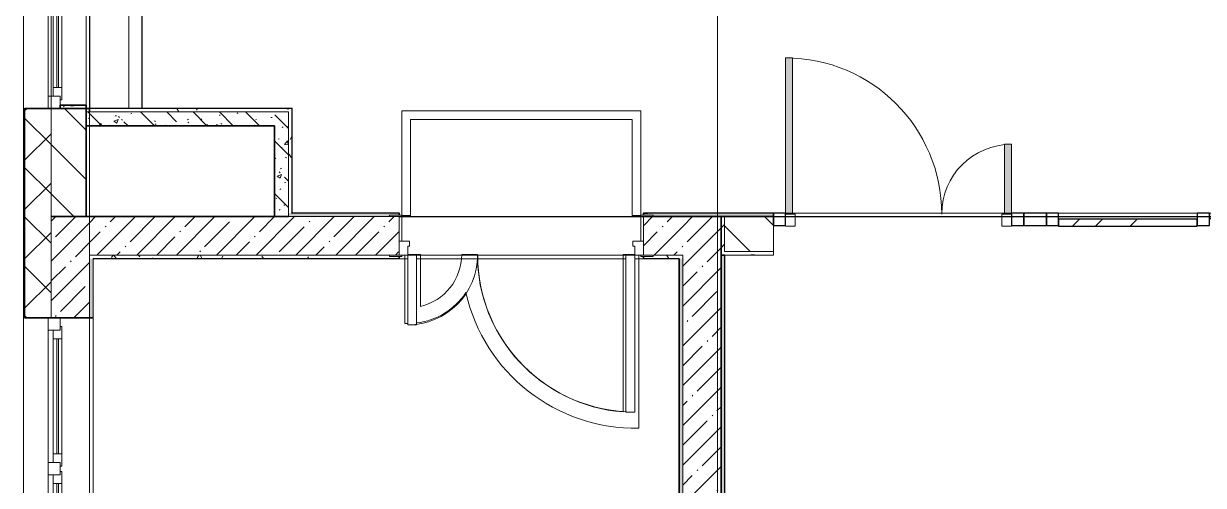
# Model space of a CAD drawing. Header units: millimetres. Extents: x 3914 to 443608, y -156176 to 78197.
# Drawn here: x 315152 to 321915, y -139617 to -136970 of the extents above; entities that cross this region are included whole.
import ezdxf

# ---------------------------------------------------------------- set-up
doc = ezdxf.new("R2010")
doc.units = ezdxf.units.MM
for name, color, linetype, lineweight in [('A-DETL-GENF', 7, 'Continuous', 9), ('A-DOOR-1', 7, 'Continuous', 5), ('A-FLOR', 7, 'Continuous', 9), ('A-FLOR-PATT-1', 7, 'Continuous', 5), ('A-GLAZ', 7, 'Continuous', 9), ('A-GLAZ-1', 7, 'Continuous', 5), ('A-GLAZ-CURT', 7, 'Continuous', 9), ('A-GLAZ-CURT-1', 7, 'Continuous', 5), ('A-GLAZ-CURT-2', 7, 'Continuous', 25), ('A-GLAZ-CWMG', 7, 'Continuous', 9), ('A-GLAZ-CWMG-1', 7, 'Continuous', 25), ('A-WALL', 7, 'Continuous', 5), ('A-WALL-1', 7, 'Continuous', 35), ('I-WALL', 7, 'Continuous', 5), ('Оси', 7, 'Continuous', 9)]:
    doc.layers.add(name, color=color, linetype=linetype, lineweight=lineweight)
doc.layers.add('A-DOOR-FRAM-1', color=7, linetype='Continuous', lineweight=5, true_color=0xc0c0c0)
doc.layers.add('A-WALL-FNSH-1', color=9, linetype='Continuous', lineweight=5, true_color=0x808080)
pattern_1 = [(135, (315419.7, -145976.68), (-141.4214, -141.4214), [])]
pattern_2 = [(45, (315419.7, -145976.68), (-114.0493, 114.0493), []), (45, (315533.75, -145976.68), (-114.0493, 114.0493), [201.612, -40.322, 6.706, -33.617])]
pattern_3 = [(135, (315419.7, -145976.68), (-150.8683, -150.8683), [213.36, -35.56, 7.112, -35.56]), (135, (315419.7, -145825.9), (-150.8683, -150.8683), []), (50, (315419.7, -145976.68), (255.0577, -22.3145), [26.67, -293.37]), (355, (315419.7, -145976.68), (-49.3404, 267.479), [21.336, -234.696]), (100.451, (315440.96, -145978.54), (205.7195, 245.1636), [22.666, -249.326]), (46.184, (315419.7, -145905.56), (379.511, -58.86), [40.005, -440.055]), (96.636, (315451.33, -145910.46), (332.363, 346.399), [33.999, -373.989]), (351.184, (315419.7, -145905.56), (332.367, 346.395), [32.004, -352.044]), (21, (315455.26, -145923.34), (212.26, -143.171), [26.67, -293.37]), (326, (315455.26, -145923.34), (86.522, 257.863), [21.336, -234.696]), (71.451, (315472.95, -145935.27), (298.784, 114.69), [22.666, -249.326]), (37.5, (315419.7, -145976.68), (4.3238, 118.3775), [6.706, -225.146, 6.706, -231.546, -235.585]), (37.5, (315419.7, -145976.68), (4.3238, 118.3775), [-470.103, 6.706, -228.879]), (7.5, (315419.7, -145976.68), (93.5476, 140.2533), [6.706, -129.134, 6.706, -219.812, -89.789]), (7.5, (315419.7, -145976.68), (93.5476, 140.2533), [-362.356, 6.706, -83.083]), (327.5, (315340.4, -145976.68), (189.8273, -8.0202), [6.706, -82.194, 6.706, -270.662, -368.046]), (327.5, (315340.4, -145976.68), (189.8273, -8.0202), [-366.268, 6.706, -361.34]), (317.5, (315304.84, -145976.68), (207.381, 35.5976), [6.706, -108.864, 6.706, -177.495, -261.366]), (317.5, (315304.84, -145976.68), (207.381, 35.5976), [-299.771, 6.706, -254.66])]
pattern_4 = [(0, (315419.7, -145976.68), (243.84, 60.96), [20.117, -162.763, 20.117, -162.763, -975.36]), (0, (315419.7, -145976.68), (243.84, 60.96), [-365.76, 20.117, -345.643, 20.117, -162.763, -426.72]), (0, (315419.7, -145976.68), (243.84, 60.96), [-914.4, 20.117, -101.803, 20.117, -284.683]), (120, (315511.14, -145946.2), (-174.71291, 180.69163), [20.117, -162.763, 20.117, -162.763, -975.36]), (120, (315511.14, -145946.2), (-174.71291, 180.69163), [-365.76, 20.117, -345.643, 20.117, -162.763, -426.72]), (120, (315511.14, -145946.2), (-174.71291, 180.69163), [-914.4, 20.117, -101.803, 20.117, -284.683]), (240, (315541.62, -145824.28), (-69.12709, -241.65163), [20.117, -162.763, 20.117, -162.763, -975.36]), (240, (315541.62, -145824.28), (-69.12709, -241.65163), [-365.76, 20.117, -345.643, 20.117, -162.763, -426.72]), (240, (315541.62, -145824.28), (-69.12709, -241.65163), [-914.4, 20.117, -101.803, 20.117, -284.683])]

# ---------------------------------------------------------------- blocks, each defined once
blk = doc.blocks.new('120_Окно_СКБ_2Ст - 120_Окно_СКБ_2Ст 2100х2400 _мал створка справа_-V545-Объем проектирования 3 этажа')
at = {"layer": 'A-GLAZ'}
for p, q in [((-1050, -127), (-1050, -57)), ((-1050, -57), (-980, -57)), ((-980, -57), (-980, -127)), ((150, -127), (150, -57)), ((150, -57), (220, -57)), ((220, -57), (220, -127)), ((980, -127), (980, -57)), ((980, -57), (1050, -57)), ((1050, -57), (1050, -127)), ((-980, -127), (-1050, -127)), ((-980, -127), (-1000, -127)), ((-1000, -127), (-1000, -137)), ((150, -87), (-980, -87)), ((-980, -87), (-980, -127)), ((-930, -137), (-930, -87)), ((100, -137), (100, -87)), ((150, -127), (150, -87)), ((220, -127), (150, -127)), ((170, -127), (150, -127)), ((170, -137), (170, -127)), ((220, -127), (200, -127)), ((200, -127), (200, -137)), ((980, -87), (220, -87)), ((220, -87), (220, -127)), ((270, -137), (270, -87)), ((930, -137), (930, -87)), ((980, -127), (980, -87)), ((1050, -127), (980, -127)), ((1000, -127), (980, -127)), ((1000, -137), (1000, -127)), ((-1000, -137), (170, -137)), ((170, -137), (-1000, -137)), ((200, -137), (1000, -137)), ((1000, -137), (200, -137))]:
    blk.add_line(p, q, dxfattribs=at)
at = {"layer": 'A-GLAZ-1'}
for p, q in [((1050, -57), (-1050, -57)), ((-1050, -127), (-1000, -127)), ((-930, -107), (100, -107)), ((100, -117), (-930, -117)), ((170, -127), (200, -127)), ((270, -107), (930, -107)), ((930, -117), (270, -117)), ((1000, -127), (1050, -127))]:
    blk.add_line(p, q, dxfattribs=at)
blk = doc.blocks.new('120_Окно_СКБ_2Ст - 120_Окно_СКБ_2Ст 2300х2500 _мал створка справа_-22272277-Объем проектирования 3 этажа')
at = {"layer": 'A-GLAZ'}
for p, q in [((-1150, -127), (-1150, -57)), ((-1150, -57), (-1080, -57)), ((-1080, -57), (-1080, -127)), ((250, -127), (250, -57)), ((250, -57), (320, -57)), ((320, -57), (320, -127)), ((1080, -127), (1080, -57)), ((1080, -57), (1150, -57)), ((1150, -57), (1150, -127)), ((-1080, -127), (-1150, -127)), ((-1080, -127), (-1100, -127)), ((-1100, -127), (-1100, -137)), ((250, -87), (-1080, -87)), ((-1080, -87), (-1080, -127)), ((-1030, -137), (-1030, -87)), ((200, -137), (200, -87)), ((250, -127), (250, -87)), ((320, -127), (250, -127)), ((270, -127), (250, -127)), ((270, -137), (270, -127)), ((320, -127), (300, -127)), ((300, -127), (300, -137)), ((1080, -87), (320, -87)), ((320, -87), (320, -127)), ((370, -137), (370, -87)), ((1030, -137), (1030, -87)), ((1080, -127), (1080, -87)), ((1150, -127), (1080, -127)), ((1100, -127), (1080, -127)), ((1100, -137), (1100, -127)), ((-1100, -137), (270, -137)), ((270, -137), (-1100, -137)), ((300, -137), (1100, -137)), ((1100, -137), (300, -137))]:
    blk.add_line(p, q, dxfattribs=at)
at = {"layer": 'A-GLAZ-1'}
for p, q in [((1150, -57), (-1150, -57)), ((-1130, -127), (-1100, -127)), ((-1030, -107), (200, -107)), ((200, -117), (-1030, -117)), ((270, -127), (300, -127)), ((370, -107), (1030, -107)), ((1030, -117), (370, -117)), ((1100, -127), (1130, -127))]:
    blk.add_line(p, q, dxfattribs=at)
blk = doc.blocks.new('Прямоугольный импост - 50 x 70 мм-V701-Объем проектирования 3 этажа')
at = {"layer": 'A-GLAZ-CWMG-1'}
for p, q in [((-70, 35), (0, 35)), ((-70, -35), (-70, 35)), ((0, 35), (0, -35)), ((0, -35), (-70, -35))]:
    blk.add_line(p, q, dxfattribs=at)
blk = doc.blocks.new('Системная панель - Стемалит - 40мм-32257327-Объем проектирования 3 этажа')
at = {"layer": 'A-GLAZ-CURT-2'}
for p, q in [((65, 35), (-65, 35)), ((-65, 35), (-65, -35)), ((65, -35), (65, 35)), ((-65, -35), (65, -35))]:
    blk.add_line(p, q, dxfattribs=at)
blk = doc.blocks.new('Прямоугольный импост - 50 x 70 мм-31687886-Объем проектирования 3 этажа')
at = {"layer": 'A-GLAZ-CWMG-1'}
for p, q in [((-35, 35), (35, 35)), ((-35, -35), (-35, 35)), ((35, 35), (35, -35)), ((35, -35), (-35, -35))]:
    blk.add_line(p, q, dxfattribs=at)
blk = doc.blocks.new('Прямоугольный импост - 50 x 70 мм-31701779-Объем проектирования 3 этажа')
at = {"layer": 'A-GLAZ-CWMG-1'}
for p, q in [((0, 35), (-70, 35)), ((-70, 35), (-70, -35)), ((0, -35), (0, 35)), ((-70, -35), (0, -35))]:
    blk.add_line(p, q, dxfattribs=at)
blk = doc.blocks.new('Системная панель - Стекло - 40мм-V702-Объем проектирования 3 этажа')
at = {"layer": 'A-GLAZ-CURT-1'}
h = blk.add_hatch(dxfattribs=at)
h.set_pattern_fill('FP_216', color=256, style=0, pattern_type=2)
h.set_pattern_definition([(45, (-6262.5, -7685), (-565.685, 565.685), [400, -1200]), (45, (-6662.5, -7885), (-565.685, 565.685), [1200, -400]), (45, (-5862.5, -8085), (-565.685, 565.685), [400, -1200])])
h.paths.add_polyline_path([(397.5, -40), (397.5, 0), (-397.5, 0), (-397.5, -40), (94.5, -40)])
at = {"layer": 'A-GLAZ-CURT-2'}
for p, q in [((397.5, 0), (-397.5, 0)), ((-397.5, 0), (-397.5, -40)), ((397.5, -40), (397.5, 0)), ((-397.5, -40), (397.5, -40))]:
    blk.add_line(p, q, dxfattribs=at)
blk = doc.blocks.new('Прямоугольный импост - 50 x 70 мм-31702100-Объем проектирования 3 этажа')
at = {"layer": 'A-GLAZ-CWMG-1'}
for p, q in [((-35, 35), (35, 35)), ((-35, -35), (-35, 35)), ((35, 35), (35, -35)), ((35, -35), (-35, -35))]:
    blk.add_line(p, q, dxfattribs=at)
blk = doc.blocks.new('Прямоугольный импост - 50 x 70 мм-31720914-Объем проектирования 3 этажа')
at = {"layer": 'A-GLAZ-CWMG'}
blk.add_line((32940, 7920), (32145, 7920), dxfattribs=at)
blk = doc.blocks.new('Зашивка приборов отопления36 - Зашивка приборов отопления-33324807-Объем проектирования 3 этажа')
at = {"layer": 'A-WALL'}
for p, q in [((36488.8, 26793.4), (34188.8, 26793.4)), ((34188.8, 26567.4), (36548.8, 26567.4)), ((36545.1, 26567.4), (34188.8, 26567.4)), ((36545.1, 26492.4), (36545.1, 26567.4)), ((34188.8, 26492.4), (36545.1, 26492.4))]:
    blk.add_line(p, q, dxfattribs=at)

msp = doc.modelspace()

# ---------------------------------------------------------------- hatches: boundary and pattern name
at = {"layer": 'A-FLOR-PATT-1'}
h = msp.add_hatch(color=256, dxfattribs=at)
h.paths.add_polyline_path([(338140.7, -138056.7), (338140.7, -137162.7), (338100.7, -137162.7), (338100.7, -138056.7)])
h.paths.add_polyline_path([(347254.7, -138056.7), (347294.7, -138056.7), (347294.7, -137661.7), (347254.7, -137661.7), (347254.7, -137708.8)])
h.paths.add_polyline_path([(329059, -138056.7), (329099, -138056.4), (329099, -137162.7), (329059, -137162.7), (329059, -138056.5)])
h.paths.add_polyline_path([(346039.7, -138056.7), (346039.7, -137166.7), (345999.7, -137166.7), (345999.7, -138056.7)])
h.paths.add_polyline_path([(320774.7, -138056.7), (320814.7, -138056.7), (320814.7, -137661.7), (320774.7, -137661.7), (320774.7, -137701.5)])
h.paths.add_polyline_path([(319559.7, -138056.7), (319559.7, -137166.7), (319519.7, -137166.7), (319519.7, -138056.7)])
h.paths.add_polyline_path([(353917.8, -137946.7), (353935.7, -137946.7), (353935.7, -137901.7), (352943.2, -137901.7), (352943.2, -137946.7), (353687.5, -137946.7)])
h.paths.add_polyline_path([(353666.1, -135956.7), (353935.7, -135956.7), (353935.7, -135911.7), (352943.2, -135911.7), (352943.2, -135956.7), (353521.2, -135956.7)])
h = msp.add_hatch(color=256, dxfattribs=at)
h.paths.add_polyline_path([(320774.7, -138061.7), (320814.7, -138061.7), (320814.7, -138056.7), (320774.7, -138056.7)])
h.paths.add_polyline_path([(319559.7, -138061.7), (319559.7, -138056.7), (319519.7, -138056.7), (319519.7, -138061.7)])
at = {"layer": 'A-WALL'}
h = msp.add_hatch(dxfattribs=at)
h.set_pattern_fill('FP_24', color=256, style=0, pattern_type=2)
h.set_pattern_definition([(45, (315419.7, -145976.68), (-141.4214, 141.4214), []), (135, (315419.7, -145976.68), (-141.4214, -141.4214), [])])
h.paths.add_polyline_path([(315159.7, -146076.7), (315309.7, -146076.7), (315309.7, -140756.7), (315159.7, -140756.7), (315159.7, -145856.7)])
h.paths.add_polyline_path([(315291.7, -138656.7), (315309.7, -138656.7), (315309.7, -137456.7), (315159.7, -137456.7), (315159.7, -138656.7)])
h.paths.add_polyline_path([(315291.7, -135156.7), (315309.7, -135156.7), (315309.7, -133756.7), (315159.7, -133756.7), (315159.7, -135156.7)])
h.paths.add_polyline_path([(315159.7, -132856.7), (315309.7, -132856.7), (315309.7, -130903.7), (315159.7, -130903.7), (315159.7, -132013.4)])
at = {"layer": 'I-WALL'}
h = msp.add_hatch(dxfattribs=at)
h.set_pattern_fill('FP_23', color=256, style=0, pattern_type=2)
h.set_pattern_definition(pattern_1)
h.paths.add_polyline_path([(315509.7, -138076.7), (315509.7, -137456.7), (315309.7, -137456.7), (315309.7, -138076.7)])
h.paths.add_polyline_path([(315509.7, -135156.7), (315509.7, -135076.7), (315309.7, -135076.7), (315309.7, -135156.7), (315493.2, -135156.7)])
h.paths.add_polyline_path([(315309.7, -134576.7), (315509.7, -134576.7), (315509.7, -133756.7), (315309.7, -133756.7), (315309.7, -134119.9)])
h.paths.add_polyline_path([(315509.7, -132856.7), (315509.7, -131296.7), (315309.7, -131296.7), (315309.7, -132856.7), (315415, -132856.7)])
h = msp.add_hatch(dxfattribs=at)
h.set_pattern_fill('FP_191', color=256, style=0, pattern_type=2)
h.set_pattern_definition(pattern_4)
h.paths.add_polyline_path([(315361.7, -137456.7), (315509.7, -137456.7), (315509.7, -137436.7), (315361.7, -137436.7)])
h = msp.add_hatch(dxfattribs=at)
h.set_pattern_fill('FP_191', color=256, style=0, pattern_type=2)
h.set_pattern_definition(pattern_4)
h.paths.add_polyline_path([(315529.7, -137476.7), (315529.7, -137456.7), (315509.7, -137456.7), (315509.7, -137476.7), (315522.6, -137476.7)])
h.paths.add_polyline_path([(316589.7, -137476.7), (316669.7, -137476.7), (316669.7, -137456.7), (315530.7, -137457.7), (315530.7, -137476.7), (316137.8, -137476.7)])
h = msp.add_hatch(dxfattribs=at)
h.set_pattern_fill('FP_41', color=256, style=0, pattern_type=2)
h.set_pattern_definition(pattern_3)
h.paths.add_polyline_path([(315830.7, -137556.7), (316669.7, -137556.7), (316669.7, -137476.7), (315509.7, -137476.7), (315509.7, -137556.7), (315755.7, -137556.7)])
h = msp.add_hatch(dxfattribs=at)
h.set_pattern_fill('FP_191', color=256, style=0, pattern_type=2)
h.set_pattern_definition(pattern_4)
h.paths.add_polyline_path([(316689.7, -138056.7), (316689.7, -138051.7), (316689.7, -137456.7), (316669.7, -137456.7), (316669.7, -138056.7)])
h = msp.add_hatch(dxfattribs=at)
h.set_pattern_fill('FP_41', color=256, style=0, pattern_type=2)
h.set_pattern_definition(pattern_3)
h.paths.add_polyline_path([(316589.7, -138076.7), (316669.7, -138076.7), (316669.7, -137556.7), (316589.7, -137556.7), (316589.7, -138056.7)])
h = msp.add_hatch(dxfattribs=at)
h.set_pattern_fill('FP_1', color=256, style=0, pattern_type=2)
h.set_pattern_definition(pattern_2)
h.paths.add_polyline_path([(315309.7, -146076.7), (315529.7, -146076.7), (315529.7, -140756.7), (315309.7, -140756.7), (315309.7, -145856.7)])
h.paths.add_polyline_path([(315529.7, -138656.7), (315529.7, -138076.7), (315309.7, -138076.7), (315309.7, -138656.7), (315361.7, -138656.7)])
h = msp.add_hatch(dxfattribs=at)
h.set_pattern_fill('FP_1', color=256, style=0, pattern_type=2)
h.set_pattern_definition(pattern_2)
h.paths.add_polyline_path([(315529.7, -138296.7), (317304.7, -138296.7), (317304.7, -138076.7), (315529.7, -138076.7), (315529.7, -138213)])
h.paths.add_polyline_path([(319149.7, -138296.7), (319169.7, -138294.9), (319169.7, -138076.7), (319149.7, -138076.7), (319149.7, -138276.7)])
h.paths.add_polyline_path([(318759.7, -138296.7), (318929.7, -138296.7), (318929.7, -138076.7), (318704.7, -138076.7), (318704.7, -138296.7), (318729.7, -138296.7)])
h = msp.add_hatch(dxfattribs=at)
h.set_pattern_fill('FP_191', color=256, style=0, pattern_type=2)
h.set_pattern_definition(pattern_4)
h.paths.add_polyline_path([(353939.7, -138076.7), (353938, -138056.7), (348429.7, -138056.7), (348429.7, -138076.7), (353939.2, -138076.7)])
h.paths.add_polyline_path([(345079.7, -138076.7), (345929.7, -138076.7), (345929.7, -138056.7), (342884.7, -138056.7), (342884.7, -138068.7), (342914.7, -138068.7), (342914.7, -138076.7), (344629.4, -138076.7)])
h.paths.add_polyline_path([(340450.4, -138076.7), (341754.7, -138076.7), (341754.7, -138068.7), (341784.7, -138068.7), (341784.7, -138056.7), (339470.7, -138056.7), (339470.7, -138076.7), (340250.4, -138076.7)])
h.paths.add_polyline_path([(337929.7, -138076.7), (338030.7, -138076.7), (338030.7, -138056.7), (330429, -138056.7), (330429, -138076.7), (337329.7, -138076.7)])
h.paths.add_polyline_path([(328989, -138076.7), (328989, -138056.7), (321949.7, -138056.7), (321949.7, -138076.7), (328199.7, -138076.7)])
h.paths.add_polyline_path([(319449.7, -138076.7), (319449.7, -138056.7), (318704.7, -138056.7), (318704.7, -138068.7), (318759.7, -138068.7), (318759.7, -138076.7), (319401.1, -138076.7)])
h.paths.add_polyline_path([(316689.7, -138076.7), (317249.7, -138074.9), (317249.7, -138068.7), (317304.7, -138068.7), (317304.7, -138056.7), (316689.7, -138057.6), (316669.7, -138076.7)])
h.paths.add_polyline_path([(316669.7, -138076.7), (316689.7, -138056.7), (316669.7, -138056.7), (316669.7, -138060.1)])
h = msp.add_hatch(dxfattribs=at)
h.set_pattern_fill('FP_1', color=256, style=0, pattern_type=2)
h.set_pattern_definition(pattern_2)
h.paths.add_polyline_path([(318929.7, -146076.7), (319149.7, -146076.7), (319149.7, -138076.7), (318929.7, -138076.7), (318929.7, -146024.7)])
h = msp.add_hatch(dxfattribs=at)
h.set_pattern_fill('FP_23', color=256, style=0, pattern_type=2)
h.set_pattern_definition(pattern_1)
h.paths.add_polyline_path([(331549.7, -138276.7), (332079.7, -138276.7), (332079.7, -138076.7), (330429, -138076.7), (330429, -138276.7), (331529.7, -138276.7)])
h.paths.add_polyline_path([(327579.7, -138276.7), (327579.7, -138076.7), (326879.7, -138076.7), (326879.7, -138146.7), (326079.7, -138146.7), (326079.7, -138076.7), (323679.7, -138076.7), (323679.7, -138276.7), (327015.6, -138276.7)])
h.paths.add_polyline_path([(322450.7, -138276.7), (323079.7, -138276.7), (323079.7, -138076.7), (321949.7, -138076.7), (321949.7, -138276.7), (322434.7, -138276.7)])
h.paths.add_polyline_path([(328199.7, -138276.7), (328989, -138276.7), (328989, -138076.7), (328179.7, -138076.7), (328179.7, -138276.7)])
h.paths.add_polyline_path([(319401.1, -138276.7), (319449.7, -138276.7), (319449.7, -138076.7), (319169.7, -138076.7), (319169.8, -138276.7), (319377.4, -138276.7)])
h = msp.add_hatch(dxfattribs=at)
h.set_pattern_fill('FP_191', color=256, style=0, pattern_type=2)
h.set_pattern_definition(pattern_4)
h.paths.add_polyline_path([(317304.7, -138316.7), (317304.7, -138304.7), (317249.7, -138304.7), (317249.7, -138296.7), (315529.7, -138296.7), (315550.7, -138316.7), (317284.7, -138316.7)])
h.paths.add_polyline_path([(318909.7, -138316.7), (318929.7, -138316.7), (318929.7, -138296.7), (318759.7, -138296.7), (318759.7, -138304.7), (318704.7, -138304.7), (318704.7, -138316.7), (318857.2, -138316.7)])
h.paths.add_polyline_path([(315531.5, -138316.7), (315549.7, -138316.7), (315529.7, -138296.7), (315529.7, -138316.7)])
h = msp.add_hatch(dxfattribs=at)
h.set_pattern_fill('FP_191', color=256, style=0, pattern_type=2)
h.set_pattern_definition(pattern_4)
h.paths.add_polyline_path([(319149.7, -145576.7), (319169.7, -145576.7), (319169.7, -138297.7), (319149.7, -138296.7), (319149.7, -143599.5)])
h = msp.add_hatch(dxfattribs=at)
h.set_pattern_fill('FP_191', color=256, style=0, pattern_type=2)
h.set_pattern_definition(pattern_4)
h.paths.add_polyline_path([(321954, -138296.7), (322450.7, -138296.7), (322450.7, -138276.7), (321949.7, -138276.7), (321949.7, -138296.7)])
h.paths.add_polyline_path([(319401.1, -138296.7), (319449.7, -138296.7), (319449.7, -138276.7), (319169.7, -138276.7), (319169.7, -138296.7), (319375.3, -138296.7)])
h = msp.add_hatch(dxfattribs=at)
h.set_pattern_fill('FP_191', color=256, style=0, pattern_type=2)
h.set_pattern_definition(pattern_4)
h.paths.add_polyline_path([(315549.7, -145856.7), (315549.7, -140756.7), (315529.7, -140756.7), (315529.7, -145856.7)])
h.paths.add_polyline_path([(315529.7, -138656.7), (315549.7, -138656.7), (315549.7, -138317.7), (315529.7, -138316.9), (315529.7, -138333.1)])
h = msp.add_hatch(dxfattribs=at)
h.set_pattern_fill('FP_191', color=256, style=0, pattern_type=2)
h.set_pattern_definition(pattern_4)
h.paths.add_polyline_path([(318929.7, -145836.7), (318929.7, -138316.7), (318909.7, -138317.7), (318909.7, -145440.7), (318909.7, -145441.7), (318909.7, -145835.7), (318919.7, -145836.2)])

# ---------------------------------------------------------------- linework, layer by layer
msp.add_lwpolyline([(317304.7, -138076.7), (389124.7, -138076.7)])
at = {"layer": 'A-DETL-GENF'}
for p, q in [((319559.7, -137166.7), (319519.7, -137166.7)), ((319519.7, -137166.7), (319519.7, -138056.7)), ((319559.7, -138061.7), (319559.7, -137166.7)), ((320814.7, -137661.7), (320774.7, -137661.7)), ((320774.7, -137661.7), (320774.7, -138061.7)), ((320814.7, -138056.7), (320814.7, -137661.7)), ((319519.7, -138061.7), (319559.7, -138061.7)), ((319574.7, -138061.7), (319519.7, -138061.7)), ((319574.7, -138131.7), (319574.7, -138061.7)), ((320759.7, -138131.7), (320759.7, -138061.7)), ((320759.7, -138061.7), (320814.7, -138061.7)), ((320774.7, -138061.7), (320814.7, -138061.7)), ((319519.7, -138126.7), (319519.7, -138131.7)), ((319519.7, -138131.7), (319574.7, -138131.7)), ((320814.7, -138131.7), (320759.7, -138131.7)), ((320814.7, -138126.7), (320814.7, -138131.7))]:
    msp.add_line(p, q, dxfattribs=at)
at = {"layer": 'A-DOOR-1'}
for p, q in [((319519.7, -137166.7), (319519.7, -138056.7)), ((320814.7, -137661.7), (320814.7, -138056.7)), ((317404.7, -138296.7), (317354.7, -138296.7)), ((317354.7, -138296.7), (317354.7, -138696.7)), ((317404.7, -138696.7), (317404.7, -138296.7)), ((318654.7, -138296.7), (318604.7, -138296.7)), ((318604.7, -138296.7), (318604.7, -139196.7)), ((318654.7, -139196.7), (318654.7, -138296.7)), ((317354.7, -138696.7), (317404.7, -138696.7)), ((318604.7, -139196.7), (318654.7, -139196.7))]:
    msp.add_line(p, q, dxfattribs=at)
for centre, radius, start, end in [((319519.7, -138061.7), 895, 0, 90), ((320814.7, -138061.7), 400, 90, 180), ((317354.7, -138296.7), 400, 270, 0), ((318654.7, -138296.7), 900, 180, 270)]:
    msp.add_arc(centre, radius, start, end, dxfattribs=at)
at = {"layer": 'A-DOOR-FRAM-1'}
for p, q in [((317319.7, -138068.7), (317249.7, -138068.7)), ((317249.7, -138068.7), (317249.7, -138076.7)), ((317249.7, -138076.7), (317319.7, -138076.7)), ((317319.7, -138076.7), (317304.7, -138076.7)), ((317304.7, -138076.7), (317304.7, -138216.7)), ((317319.7, -138076.7), (317319.7, -138068.7)), ((317319.7, -138216.7), (317319.7, -138076.7)), ((318689.7, -138068.7), (318689.7, -138076.7)), ((318759.7, -138068.7), (318689.7, -138068.7)), ((318689.7, -138076.7), (318689.7, -138216.7)), ((318704.7, -138076.7), (318689.7, -138076.7)), ((318689.7, -138076.7), (318759.7, -138076.7)), ((318704.7, -138216.7), (318704.7, -138076.7)), ((318759.7, -138076.7), (318759.7, -138068.7)), ((317364.7, -138216.7), (317304.7, -138216.7)), ((317304.7, -138216.7), (317304.7, -138296.7)), ((317304.7, -138216.7), (317319.7, -138216.7)), ((317364.7, -138246.7), (317364.7, -138216.7)), ((318704.7, -138216.7), (318644.7, -138216.7)), ((318644.7, -138216.7), (318644.7, -138246.7)), ((318689.7, -138216.7), (318704.7, -138216.7)), ((318704.7, -138296.7), (318704.7, -138216.7)), ((317319.7, -138296.7), (317249.7, -138296.7)), ((317249.7, -138296.7), (317249.7, -138304.7)), ((317304.7, -138296.7), (317354.7, -138296.7)), ((317319.7, -138304.7), (317319.7, -138296.7)), ((317354.7, -138296.7), (317354.7, -138246.7)), ((317354.7, -138246.7), (317364.7, -138246.7)), ((318644.7, -138246.7), (318654.7, -138246.7)), ((318654.7, -138246.7), (318654.7, -138296.7)), ((318654.7, -138296.7), (318704.7, -138296.7)), ((318689.7, -138296.7), (318689.7, -138304.7)), ((318759.7, -138296.7), (318689.7, -138296.7)), ((318759.7, -138304.7), (318759.7, -138296.7)), ((317249.7, -138304.7), (317319.7, -138304.7)), ((318689.7, -138304.7), (318759.7, -138304.7))]:
    msp.add_line(p, q, dxfattribs=at)
at = {"layer": 'A-FLOR'}
for p, q in [((315530.7, -135096.7), (315530.7, -137455.7)), ((315754.7, -137455.7), (315754.7, -135096.7)), ((315530.7, -137455.7), (315754.7, -137455.7)), ((316689.7, -137455.7), (315830.7, -137455.7)), ((316689.7, -138055.7), (316689.7, -137456.7)), ((317319.5, -137470.2), (318689.4, -137470.2)), ((317319.5, -138068.7), (317319.5, -137470.2)), ((318689.4, -137470.2), (318689.4, -138070.2)), ((318639.4, -137520.2), (317369.5, -137520.2)), ((317369.5, -137520.2), (317369.5, -138070.2)), ((318639.4, -138070.2), (318639.4, -137520.2)), ((317279.7, -138055.7), (316689.7, -138055.7)), ((317369.5, -138070.2), (317319.7, -138070.2)), ((318689.4, -138070.2), (318639.4, -138070.2)), ((318729.7, -138056.7), (341834.7, -138056.7)), ((319449.7, -138296.7), (319449.7, -138126.7)), ((317336.7, -138688.4), (317336.7, -138296.7)), ((317354.7, -138293.9), (317426.7, -138293.9)), ((318654.7, -138296.7), (317354.7, -138296.7)), ((317426.7, -138293.9), (317426.7, -138591.1)), ((317662.9, -138293.9), (317752.9, -138293.9)), ((318587.9, -139196.2), (318587.9, -138293.9)), ((318587.9, -138293.9), (318654.7, -138293.9)), ((318677.9, -138296.7), (318677.9, -139288.7)), ((319169.7, -138296.7), (319449.7, -138296.7)), ((319169.7, -138297.7), (319169.7, -145836.2)), ((315549.7, -140456.7), (315549.7, -138317.7)), ((315549.7, -138317.7), (317354.7, -138317.7)), ((317404.7, -138317.7), (318604.7, -138317.7)), ((318654.7, -138317.7), (318909.7, -138317.7))]:
    msp.add_line(p, q, dxfattribs=at)
for centre, radius, start, end in [((317357.9, -138293.9), 305, 283.0427, 0), ((317357.9, -138293.9), 305, 283.0427, 0), ((318657.9, -138293.9), 905, 180, 265.56313), ((318657.9, -138293.9), 905, 180, 265.56313), ((317357.9, -138293.9), 395, 276.84991, 326.45952), ((317357.9, -138293.9), 395, 276.84991, 326.45952), ((318657.9, -138293.9), 995, 192.67054, 271.1511), ((318657.9, -138293.9), 995, 192.67054, 271.1511), ((317357.9, -138293.9), 395, 266.92799, 269.53797), ((317357.9, -138293.9), 395, 266.92799, 269.53797)]:
    msp.add_arc(centre, radius, start, end, dxfattribs=at)
at = {"layer": 'A-WALL'}
for p, q in [((315309.7, -135076.7), (315309.7, -137456.7)), ((315151.7, -137456.7), (315151.7, -135156.7)), ((315156.7, -137456.7), (315156.7, -138656.7)), ((315159.7, -137456.7), (315159.7, -138656.7)), ((315309.7, -137456.7), (315309.7, -138656.7)), ((315509.7, -137476.7), (316669.7, -137476.7)), ((315529.7, -137456.7), (316689.7, -137456.7)), ((316669.7, -137476.7), (316669.7, -138076.7)), ((316669.7, -138076.7), (317249.7, -138076.7)), ((316690.7, -138055.7), (316690.7, -138056.7)), ((319169.7, -138076.7), (319169.7, -138276.7)), ((315529.7, -138296.7), (317249.7, -138296.7)), ((315529.7, -138296.7), (315529.7, -138656.7)), ((318759.7, -138296.7), (318929.7, -138296.7)), ((318929.7, -145856.7), (318929.7, -138296.7)), ((319169.7, -138276.7), (319449.7, -138276.7)), ((319169.7, -138296.7), (319169.7, -138297.7)), ((319170.7, -138297.7), (319169.7, -138297.7)), ((315549.7, -138316.7), (315549.7, -138656.7)), ((317304.7, -138316.7), (315549.7, -138316.7)), ((318704.7, -138316.7), (318909.7, -138316.7)), ((315151.7, -140756.7), (315151.7, -138656.7))]:
    msp.add_line(p, q, dxfattribs=at)
at = {"layer": 'A-WALL-1'}
for p, q in [((315529.7, -137456.7), (315159.7, -137456.7)), ((315509.7, -137436.7), (315361.7, -137436.7)), ((315361.7, -137436.7), (315361.7, -137456.7)), ((315509.7, -138076.7), (315509.7, -137436.7)), ((315529.7, -137476.7), (315529.7, -137456.7)), ((315509.7, -137556.7), (316589.7, -137556.7)), ((316589.7, -137556.7), (316589.7, -138076.7)), ((316669.7, -138076.7), (315309.7, -138076.7)), ((316689.7, -138056.7), (316689.7, -138055.7)), ((316690.7, -138056.7), (316689.7, -138056.7)), ((317304.7, -138068.7), (317304.7, -138056.7)), ((318729.7, -138056.7), (318704.7, -138056.7)), ((318704.7, -138056.7), (318704.7, -138068.7)), ((319449.7, -138076.7), (318759.7, -138076.7)), ((319149.7, -138076.7), (319149.7, -145576.7)), ((319449.7, -138126.7), (319449.7, -138056.7)), ((319149.7, -138296.7), (319169.7, -138296.7)), ((317304.7, -138316.7), (317304.7, -138304.7)), ((318704.7, -138304.7), (318704.7, -138316.7)), ((318909.7, -138317.7), (318909.7, -145835.7)), ((315159.7, -138656.7), (315549.7, -138656.7))]:
    msp.add_line(p, q, dxfattribs=at)
at = {"layer": 'A-WALL-FNSH-1'}
for p, q in [((315159.7, -137456.7), (315151.7, -137456.7)), ((315151.7, -137456.7), (315151.7, -138656.7)), ((315509.7, -137435.7), (315361.7, -137435.7)), ((315361.7, -137435.7), (315361.7, -137436.7)), ((315509.7, -137436.7), (315509.7, -137435.7)), ((316690.7, -137455.7), (315530.7, -137455.7)), ((315530.7, -137455.7), (315530.7, -137456.7)), ((316690.7, -138055.7), (316690.7, -137455.7)), ((316690.7, -138056.7), (317304.7, -138056.7)), ((317304.7, -138055.7), (317279.7, -138055.7)), ((317304.7, -138056.7), (317304.7, -138055.7)), ((319449.7, -138055.7), (318704.7, -138055.7)), ((318704.7, -138055.7), (318704.7, -138056.7)), ((319449.7, -138056.7), (319449.7, -138055.7)), ((319170.7, -138297.7), (319449.7, -138297.7)), ((319170.7, -146024.7), (319170.7, -138297.7)), ((319449.7, -138297.7), (319449.7, -138296.7)), ((315550.7, -138317.7), (315550.7, -138316.7)), ((317304.7, -138317.7), (317304.7, -138316.7)), ((318704.7, -138316.7), (318704.7, -138317.7)), ((315151.7, -138656.7), (315159.7, -138656.7)), ((315549.7, -138656.7), (315550.7, -138656.7))]:
    msp.add_line(p, q, dxfattribs=at)
at = {"layer": 'I-WALL'}
for p, q in [((315829.7, -137455.7), (315829.7, -135097.7)), ((315830.7, -135097.7), (315830.7, -137455.7)), ((315309.7, -137456.7), (315309.7, -135156.7)), ((315509.7, -137435.7), (315509.7, -135177.7)), ((315529.7, -135156.7), (315529.7, -137456.7)), ((315529.7, -137456.7), (315509.7, -137456.7)), ((315530.7, -137455.7), (315530.7, -137455.7)), ((315529.7, -137556.7), (315529.7, -138076.7)), ((315549.7, -138316.7), (315549.7, -138317.7)), ((315550.7, -138317.7), (315550.7, -145835.7)), ((318908.7, -140517.2), (318908.7, -138317.7)), ((318909.7, -138317.7), (318909.7, -138316.7)), ((315549.7, -140756.7), (315549.7, -138656.7)), ((315549.7, -138656.7), (315550.7, -138656.7))]:
    msp.add_line(p, q, dxfattribs=at)
at = {"layer": 'Оси'}
for points in [[(319129.7, -147882.9), (319129.7, -142882.9), (319129.7, -123578.6), (319129.7, -118578.6)], [(315529.7, -147882.9), (315529.7, -142882.9), (315529.7, -135596.7), (315529.7, -130596.7)]]:
    msp.add_lwpolyline(points, dxfattribs=at)

# ---------------------------------------------------------------- block references
at = {"layer": 'A-GLAZ', "color": 3, "rotation": 89.99999999999991}
for name, p in [('120_Окно_СКБ_2Ст - 120_Окно_СКБ_2Ст 2300х2500 _мал створка справа_-22272277-Объем проектирования 3 этажа', (315234.7, -136306.7)), ('120_Окно_СКБ_2Ст - 120_Окно_СКБ_2Ст 2100х2400 _мал створка справа_-V545-Объем проектирования 3 этажа', (315234.7, -139706.7))]:
    msp.add_blockref(name, p, dxfattribs=at)
at = {"layer": 'A-GLAZ-CURT'}
for name, p in [('Системная панель - Стемалит - 40мм-32257327-Объем проектирования 3 этажа', (320949.7, -138091.7)), ('Системная панель - Стекло - 40мм-V702-Объем проектирования 3 этажа', (321482.2, -138091.7))]:
    msp.add_blockref(name, p, dxfattribs=at)
at = {"layer": 'A-GLAZ-CWMG', "rotation": 180}
msp.add_blockref('Прямоугольный импост - 50 x 70 мм-31701779-Объем проектирования 3 этажа', (319449.7, -138091.7), dxfattribs=at)
at = {"layer": 'A-GLAZ-CWMG', "extrusion": (0, 0, -1), "rotation": 180}
for name, p in [('Прямоугольный импост - 50 x 70 мм-31687886-Объем проектирования 3 этажа', (-320849.7, -138091.7)), ('Прямоугольный импост - 50 x 70 мм-31702100-Объем проектирования 3 этажа', (-321049.7, -138091.7)), ('Прямоугольный импост - 50 x 70 мм-V701-Объем проектирования 3 этажа', (-321949.7, -138091.7))]:
    msp.add_blockref(name, p, dxfattribs=at)
at = {"layer": 'A-GLAZ-CWMG'}
msp.add_blockref('Прямоугольный импост - 50 x 70 мм-31720914-Объем проектирования 3 этажа', (288939.7, -145976.7), dxfattribs=at)
at = {"layer": 'A-WALL', "rotation": 89.99999999999993}
msp.add_blockref('Зашивка приборов отопления36 - Зашивка приборов отопления-33324807-Объем проектирования 3 этажа', (342323.1, -171645.5), dxfattribs=at)

doc.saveas('drawing.dxf')
